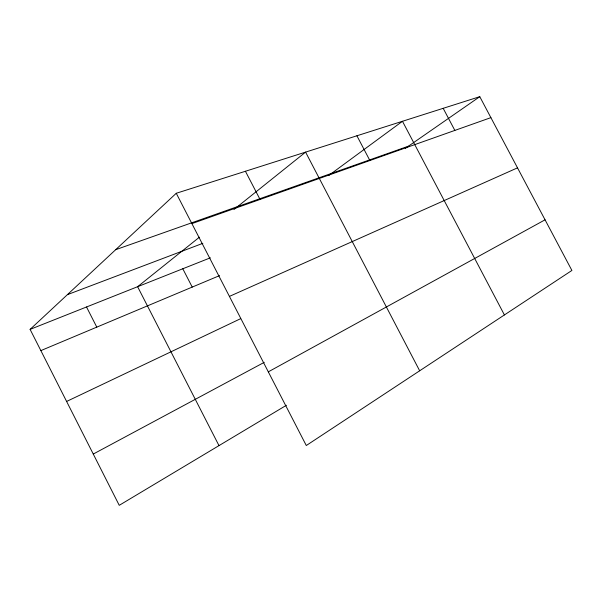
<?xml version="1.0" encoding="UTF-8"?>
<svg xmlns="http://www.w3.org/2000/svg" width="602" height="602" viewBox="0 0 602 602"><rect width="100%" height="100%" fill="white"/><g stroke="black" fill="none" stroke-linecap="round" stroke-linejoin="round"><path stroke-width="0.9" d="M286.401 405.274L119.241 505.326L30.1 329.384L176.258 193.28L479.779 96.674L571.9 270.456L306.29 445.518L176.258 193.28M199.39 237.203L137.617 286.702L218.985 445.623M234.02 209.458L305.583 152.118L419.669 370.787M328.692 175.513L402.467 121.28L504.408 314.936M405.402 148.295L479.779 96.674M268.311 371.848L545.058 219.813M93.265 454.051L264.263 362.329M66.611 401.444L240.702 318.646M229.415 296.402L517.509 167.853M40.853 350.605L219.557 275.618M30.1 329.384L210.384 257.814M67.401 294.649L202.844 243.328M115.674 249.695L408.442 146.181M191.895 223.613L490.893 117.638M443.185 108.322L454.849 130.408M356.911 135.781L369.884 160.531M245.428 171.261L260.056 199.458M182.797 268.763L192.219 287.086M86.522 306.982L96.787 327.134"/></g></svg>
